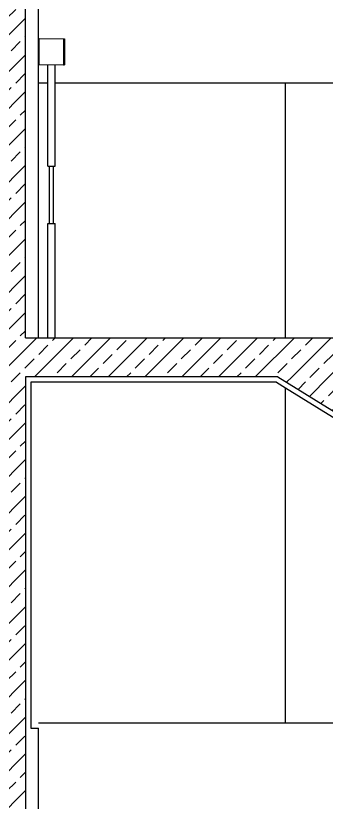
# Model space of a CAD drawing. Header units: millimetres. Extents: x 2232 to 85269, y -3593 to 5869.
# Drawn here: x 76813 to 76932.4, y 2679.2 to 2981.6 of the extents above; entities that cross this region are included whole.
import ezdxf

# ---------------------------------------------------------------- set-up
doc = ezdxf.new("R2010")
doc.units = ezdxf.units.MM
doc.layers.add('Standart', color=7, linetype='Continuous')
pattern_1 = [(45, (0, 0), (-7.07107, 7.07107), []), (45, (7.071, 0), (-7.07107, 7.07107), [5, -2.5])]

# ---------------------------------------------------------------- blocks, each defined once
blk = doc.blocks.new('IDE567Entity8326')
at = {"layer": 'Standart', "linetype": 'Continuous', "lineweight": -3}
h = blk.add_hatch(dxfattribs=at)
h.set_pattern_fill('ANSI33', color=171, scale=40, style=0)
h.set_pattern_definition(pattern_1)
h.paths.add_polyline_path([(785, 750), (760, 750), (760, 1050), (785, 1050)])
blk = doc.blocks.new('IDE567Entity8333')
at = {"layer": 'Standart', "linetype": 'Continuous', "lineweight": -3}
h = blk.add_hatch(dxfattribs=at)
h.set_pattern_fill('ANSI33', color=171, scale=40, style=0)
h.set_pattern_definition(pattern_1)
h.paths.add_polyline_path([(909, 868.33), (882, 885), (909, 885)])
blk = doc.blocks.new('IDE567Entity8334')
at = {"layer": 'Standart', "linetype": 'Continuous', "lineweight": -3}
h = blk.add_hatch(dxfattribs=at)
h.set_pattern_fill('ANSI33', color=171, scale=40, style=0)
h.set_pattern_definition(pattern_1)
h.paths.add_polyline_path([(909, 885), (785, 885), (785, 900), (909, 900)])
blk = doc.blocks.new('IDE567Entity8340')
at = {"layer": 'Standart', "linetype": 'Continuous', "lineweight": -3}
h = blk.add_hatch(dxfattribs=at)
h.set_pattern_fill('ANSI33', color=171, scale=40, style=0)
h.set_pattern_definition(pattern_1)
h.paths.add_polyline_path([(785, 450), (760, 450), (760, 750), (785, 750)])
blk = doc.blocks.new('IDE567Entity8569')
at = {"layer": 'Standart', "color": 159, "linetype": 'Continuous', "lineweight": -3}
blk.add_lwpolyline([(790, 998), (793.59, 998)], dxfattribs=at)
blk = doc.blocks.new('IDE567Entity8570')
at = {"layer": 'Standart', "color": 159, "linetype": 'Continuous', "lineweight": -3}
blk.add_lwpolyline([(796.41, 998), (885, 998)], dxfattribs=at)
blk = doc.blocks.new('IDE567Entity8574')
at = {"layer": 'Standart', "color": 159, "linetype": 'Continuous', "lineweight": -3}
blk.add_lwpolyline([(885, 752), (885, 880.8)], dxfattribs=at)
blk = doc.blocks.new('IDE567Entity8575')
at = {"layer": 'Standart', "color": 159, "linetype": 'Continuous', "lineweight": -3}
blk.add_lwpolyline([(885, 900), (885, 998)], dxfattribs=at)
blk = doc.blocks.new('IDE567Entity8693')
at = {"layer": 'Standart', "color": 134, "linetype": 'Continuous', "lineweight": -3}
blk.add_lwpolyline([(793.59, 900), (793.59, 944)], dxfattribs=at)
blk = doc.blocks.new('IDE567Entity8694')
at = {"layer": 'Standart', "color": 134, "linetype": 'Continuous', "lineweight": -3}
blk.add_lwpolyline([(794.29, 944), (794.29, 966)], dxfattribs=at)
blk = doc.blocks.new('IDE567Entity8695')
at = {"layer": 'Standart', "color": 134, "linetype": 'Continuous', "lineweight": -3}
blk.add_lwpolyline([(793.59, 966), (793.59, 1005)], dxfattribs=at)
blk = doc.blocks.new('IDE567Entity8696')
at = {"layer": 'Standart', "color": 134, "linetype": 'Continuous', "lineweight": -3}
blk.add_lwpolyline([(793.59, 944), (794.29, 944)], dxfattribs=at)
blk = doc.blocks.new('IDE567Entity8697')
at = {"layer": 'Standart', "color": 134, "linetype": 'Continuous', "lineweight": -3}
blk.add_lwpolyline([(796.41, 900), (796.41, 944)], dxfattribs=at)
blk = doc.blocks.new('IDE567Entity8698')
at = {"layer": 'Standart', "color": 134, "linetype": 'Continuous', "lineweight": -3}
blk.add_lwpolyline([(795.71, 944), (795.71, 966)], dxfattribs=at)
blk = doc.blocks.new('IDE567Entity8699')
at = {"layer": 'Standart', "color": 134, "linetype": 'Continuous', "lineweight": -3}
blk.add_lwpolyline([(793.59, 966), (794.29, 966)], dxfattribs=at)
blk = doc.blocks.new('IDE567Entity8700')
at = {"layer": 'Standart', "color": 134, "linetype": 'Continuous', "lineweight": -3}
blk.add_lwpolyline([(796.41, 966), (796.41, 1005)], dxfattribs=at)
blk = doc.blocks.new('IDE567Entity8701')
at = {"layer": 'Standart', "color": 134, "linetype": 'Continuous', "lineweight": -3}
blk.add_lwpolyline([(790.32, 1005), (790, 1005)], dxfattribs=at)
blk = doc.blocks.new('IDE567Entity8702')
at = {"layer": 'Standart', "color": 134, "linetype": 'Continuous', "lineweight": -3}
blk.add_lwpolyline([(799.67, 1005), (800, 1005)], dxfattribs=at)
blk = doc.blocks.new('IDE567Entity8703')
at = {"layer": 'Standart', "color": 134, "linetype": 'Continuous', "lineweight": -3}
blk.add_lwpolyline([(799.67, 1015), (800, 1015)], dxfattribs=at)
blk = doc.blocks.new('IDE567Entity8704')
at = {"layer": 'Standart', "color": 134, "linetype": 'Continuous', "lineweight": -3}
blk.add_lwpolyline([(800, 1015), (800, 1005)], dxfattribs=at)
blk = doc.blocks.new('IDE567Entity8705')
at = {"layer": 'Standart', "color": 134, "linetype": 'Continuous', "lineweight": -3}
blk.add_lwpolyline([(790.32, 1015), (790, 1015)], dxfattribs=at)
blk = doc.blocks.new('IDE567Entity8715')
at = {"layer": 'Standart', "color": 159, "linetype": 'Continuous', "lineweight": -3}
blk.add_lwpolyline([(790, 752), (885, 752)], dxfattribs=at)
blk = doc.blocks.new('IDE567Entity9325')
at = {"layer": 'Standart', "color": 159, "linetype": 'Continuous', "lineweight": -3}
blk.add_lwpolyline([(785, 900), (785, 1185)], dxfattribs=at)
blk = doc.blocks.new('IDE567Entity9383')
at = {"layer": 'Standart', "color": 159, "linetype": 'Continuous', "lineweight": -3}
blk.add_lwpolyline([(785, 750), (785, 600)], dxfattribs=at)
blk = doc.blocks.new('IDE567Entity9418')
at = {"layer": 'Standart', "color": 159, "linetype": 'Continuous', "lineweight": -3}
blk.add_lwpolyline([(882, 885), (1125, 735)], dxfattribs=at)
blk = doc.blocks.new('IDE567Entity9422')
at = {"layer": 'Standart', "color": 159, "linetype": 'Continuous', "lineweight": -3}
blk.add_lwpolyline([(785, 900), (790, 900)], dxfattribs=at)
blk = doc.blocks.new('IDE567Entity9648')
at = {"layer": 'Standart', "color": 159, "linetype": 'Continuous', "lineweight": -3}
blk.add_lwpolyline([(882, 885), (785, 885)], dxfattribs=at)
blk = doc.blocks.new('IDE567Entity9649')
at = {"layer": 'Standart', "color": 159, "linetype": 'Continuous', "lineweight": -3}
blk.add_lwpolyline([(785, 885), (785, 750)], dxfattribs=at)
blk = doc.blocks.new('IDE567Entity9723')
at = {"layer": 'Standart', "color": 163, "linetype": 'Continuous', "lineweight": 5}
blk.add_lwpolyline([(790.32, 1005), (793.59, 1005)], dxfattribs=at)
blk = doc.blocks.new('IDE567Entity9724')
at = {"layer": 'Standart', "color": 163, "linetype": 'Continuous', "lineweight": 5}
blk.add_lwpolyline([(790.32, 1005), (790.32, 1015)], dxfattribs=at)
blk = doc.blocks.new('IDE567Entity9725')
at = {"layer": 'Standart', "color": 163, "linetype": 'Continuous', "lineweight": 5}
blk.add_lwpolyline([(790.32, 1015), (799.67, 1015)], dxfattribs=at)
blk = doc.blocks.new('IDE567Entity9726')
at = {"layer": 'Standart', "color": 163, "linetype": 'Continuous', "lineweight": 5}
blk.add_lwpolyline([(799.67, 1015), (799.67, 1005)], dxfattribs=at)
blk = doc.blocks.new('IDE567Entity9900')
at = {"layer": 'Standart', "color": 11, "linetype": 'Continuous', "lineweight": -3}
blk.add_lwpolyline([(790, 900), (790, 1005)], dxfattribs=at)
blk = doc.blocks.new('IDE567Entity9901')
at = {"layer": 'Standart', "color": 11, "linetype": 'Continuous', "lineweight": -3}
blk.add_lwpolyline([(790, 1005), (790, 1015)], dxfattribs=at)
blk = doc.blocks.new('IDE567Entity9902')
at = {"layer": 'Standart', "color": 11, "linetype": 'Continuous', "lineweight": -3}
blk.add_lwpolyline([(790, 1015), (790, 1050)], dxfattribs=at)
blk = doc.blocks.new('IDE567Entity9946')
at = {"layer": 'Standart', "color": 11, "linetype": 'Continuous', "lineweight": -3}
blk.add_lwpolyline([(885, 880.8), (995, 812.9)], dxfattribs=at)
blk = doc.blocks.new('IDE567Entity9947')
at = {"layer": 'Standart', "color": 11, "linetype": 'Continuous', "lineweight": -3}
blk.add_lwpolyline([(881.43, 883), (885, 880.8)], dxfattribs=at)
blk = doc.blocks.new('IDE567Entity9948')
at = {"layer": 'Standart', "color": 11, "linetype": 'Continuous', "lineweight": -3}
blk.add_lwpolyline([(881.43, 883), (787, 883)], dxfattribs=at)
blk = doc.blocks.new('IDE567Entity9949')
at = {"layer": 'Standart', "color": 11, "linetype": 'Continuous', "lineweight": -3}
blk.add_lwpolyline([(787, 883), (787, 750)], dxfattribs=at)
blk = doc.blocks.new('IDE567Entity9950')
at = {"layer": 'Standart', "color": 11, "linetype": 'Continuous', "lineweight": -3}
blk.add_lwpolyline([(787, 750), (790, 750)], dxfattribs=at)
blk = doc.blocks.new('IDE567Entity9953')
at = {"layer": 'Standart', "color": 11, "linetype": 'Continuous', "lineweight": -3}
blk.add_lwpolyline([(790, 715), (790, 750)], dxfattribs=at)
blk = doc.blocks.new('IDE567Entity10169')
at = {"layer": 'Standart', "color": 159, "linetype": 'Continuous', "lineweight": -3}
blk.add_lwpolyline([(885, 998), (907.59, 998)], dxfattribs=at)
blk = doc.blocks.new('IDE567Entity10263')
at = {"layer": 'Standart', "color": 134, "linetype": 'Continuous', "lineweight": -3}
blk.add_lwpolyline([(794.29, 944), (795.71, 944)], dxfattribs=at)
blk = doc.blocks.new('IDE567Entity10264')
at = {"layer": 'Standart', "color": 134, "linetype": 'Continuous', "lineweight": -3}
blk.add_lwpolyline([(795.71, 944), (796.41, 944)], dxfattribs=at)
blk = doc.blocks.new('IDE567Entity10265')
at = {"layer": 'Standart', "color": 134, "linetype": 'Continuous', "lineweight": -3}
blk.add_lwpolyline([(794.29, 966), (795.71, 966)], dxfattribs=at)
blk = doc.blocks.new('IDE567Entity10266')
at = {"layer": 'Standart', "color": 134, "linetype": 'Continuous', "lineweight": -3}
blk.add_lwpolyline([(795.71, 966), (796.41, 966)], dxfattribs=at)
blk = doc.blocks.new('IDE567Entity10273')
at = {"layer": 'Standart', "color": 159, "linetype": 'Continuous', "lineweight": -3}
blk.add_lwpolyline([(885, 752), (995, 752)], dxfattribs=at)
blk = doc.blocks.new('IDE567Entity10729')
at = {"layer": 'Standart', "color": 159, "linetype": 'Continuous', "lineweight": -3}
blk.add_lwpolyline([(790, 900), (793.59, 900)], dxfattribs=at)
blk = doc.blocks.new('IDE567Entity10730')
at = {"layer": 'Standart', "color": 159, "linetype": 'Continuous', "lineweight": -3}
blk.add_lwpolyline([(793.59, 900), (796.41, 900)], dxfattribs=at)
blk = doc.blocks.new('IDE567Entity10731')
at = {"layer": 'Standart', "color": 159, "linetype": 'Continuous', "lineweight": -3}
blk.add_lwpolyline([(796.41, 900), (885, 900)], dxfattribs=at)
blk = doc.blocks.new('IDE567Entity10732')
at = {"layer": 'Standart', "color": 159, "linetype": 'Continuous', "lineweight": -3}
blk.add_lwpolyline([(885, 900), (907.59, 900)], dxfattribs=at)
blk = doc.blocks.new('IDE567Entity10901')
at = {"layer": 'Standart', "color": 163, "linetype": 'Continuous', "lineweight": 5}
blk.add_lwpolyline([(793.59, 1005), (796.41, 1005)], dxfattribs=at)
blk = doc.blocks.new('IDE567Entity10902')
at = {"layer": 'Standart', "color": 163, "linetype": 'Continuous', "lineweight": 5}
blk.add_lwpolyline([(796.41, 1005), (799.67, 1005)], dxfattribs=at)

msp = doc.modelspace()

# ---------------------------------------------------------------- block references
at = {"layer": 'Standart'}
for name in ['IDE567Entity9325', 'IDE567Entity8326', 'IDE567Entity9902', 'IDE567Entity8705', 'IDE567Entity9901', 'IDE567Entity9724', 'IDE567Entity9725', 'IDE567Entity8703', 'IDE567Entity9726', 'IDE567Entity8704', 'IDE567Entity8701', 'IDE567Entity9900', 'IDE567Entity9723', 'IDE567Entity8695', 'IDE567Entity10901', 'IDE567Entity8700', 'IDE567Entity10902', 'IDE567Entity8702', 'IDE567Entity8569', 'IDE567Entity8570', 'IDE567Entity8575', 'IDE567Entity10169', 'IDE567Entity8699', 'IDE567Entity8694', 'IDE567Entity10265', 'IDE567Entity8698', 'IDE567Entity10266', 'IDE567Entity8693', 'IDE567Entity8696', 'IDE567Entity10263', 'IDE567Entity10264', 'IDE567Entity8697', 'IDE567Entity8334', 'IDE567Entity9422', 'IDE567Entity10729', 'IDE567Entity10730', 'IDE567Entity10731', 'IDE567Entity10732', 'IDE567Entity9648', 'IDE567Entity9649', 'IDE567Entity8333', 'IDE567Entity9418', 'IDE567Entity9948', 'IDE567Entity9949', 'IDE567Entity9947', 'IDE567Entity8574', 'IDE567Entity9946', 'IDE567Entity8715', 'IDE567Entity10273', 'IDE567Entity8340', 'IDE567Entity9383', 'IDE567Entity9950', 'IDE567Entity9953']:
    msp.add_blockref(name, (76031.79, 1957.74), dxfattribs=at)

doc.saveas('drawing.dxf')
